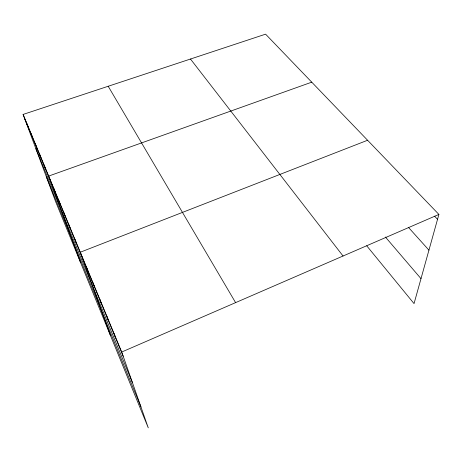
<?xml version="1.0" encoding="UTF-8"?>
<svg xmlns="http://www.w3.org/2000/svg" width="462" height="462" viewBox="0 0 462 462"><rect width="100%" height="100%" fill="white"/><g stroke="black" fill="none" stroke-linecap="round" stroke-linejoin="round"><path stroke-width="0.69" d="M23.1 114.432L121.72 352.032L148.273 427.835L55.584 201.536L23.1 114.432L265.592 34.165L438.9 214.426L414.044 303.609L366.724 245.801M121.72 352.032L438.9 214.426M367.59 140.257L80.29 252.223L110.476 335.551M311.746 82.167L48.683 176.068L80.544 262.468M434.557 216.176L437.537 219.311M408.466 227.402L428.944 250.156M385.395 237.018L420.998 278.655M190.483 59.026L343.047 256.012M108.195 86.267L235.597 302.627M24.827 119.069L123.204 356.266M35.88 148.706L132.49 382.779M46.298 176.64L140.956 406.941M35.251 143.705L36.977 148.366M31.069 133.628L32.796 138.282M27.021 123.874L28.748 128.523M44.052 164.911L45.773 169.571M39.576 154.129L41.303 158.789M53.482 187.624L55.192 192.279M63.606 212.029L65.304 216.655M58.455 199.607L60.158 204.25M74.515 238.305L76.184 242.897M68.959 224.919L70.64 229.533M86.481 267.14L88.115 271.668M92.937 282.686L94.548 287.173M99.665 298.902L101.253 303.343M106.693 315.835L108.247 320.212M114.039 333.524L115.558 337.838"/></g></svg>
